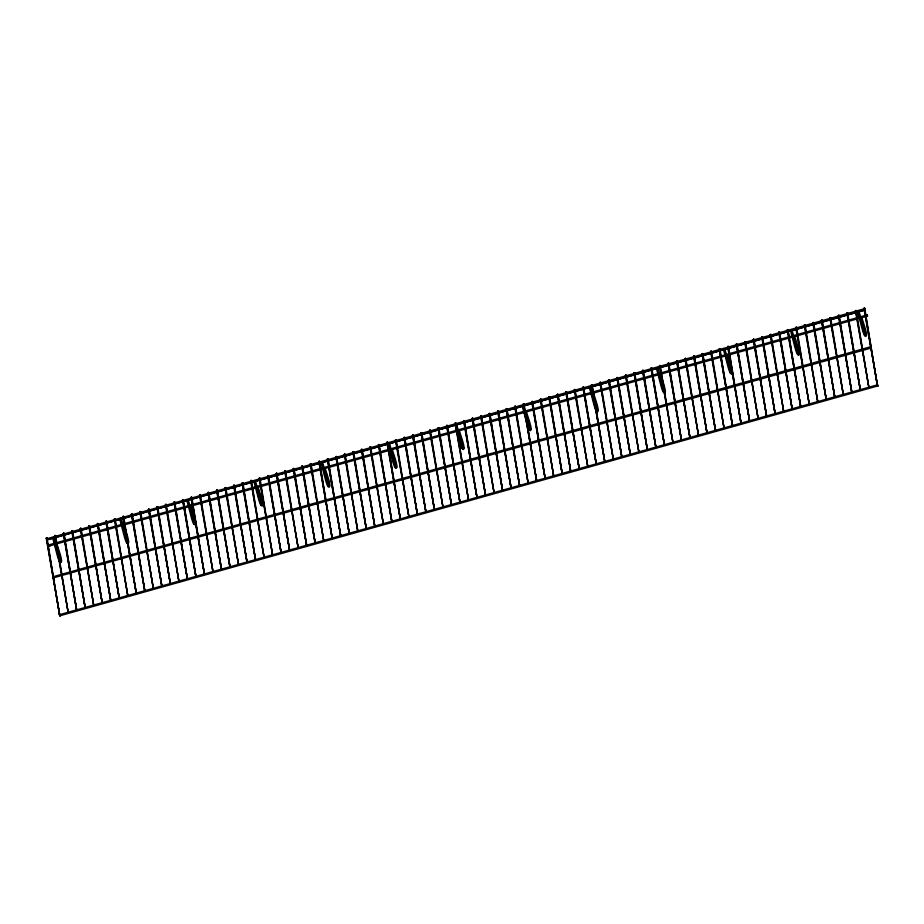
<?xml version="1.0" encoding="UTF-8"?>
<svg xmlns="http://www.w3.org/2000/svg" width="924" height="924" viewBox="0 0 924 924"><rect width="100%" height="100%" fill="white"/><g stroke="black" fill="none" stroke-linecap="round" stroke-linejoin="round"><path stroke-width="1.39" d="M46.2 538.161L46.997 537.941L59.69 615.072L46.2 538.161L46.997 537.941M54.712 535.77L55.521 535.55L68.203 612.681L54.712 535.77L55.521 535.55M63.236 533.379L64.033 533.148L76.727 610.29L63.236 533.379L64.033 533.148M71.749 530.988L72.557 530.757L85.239 607.888L71.749 530.988L72.557 530.757M59.182 614.922L59.979 614.703M80.273 528.586L81.069 528.366L93.763 605.497L80.273 528.586L81.069 528.366M67.695 612.531L68.492 612.3M88.785 526.195L89.593 525.975L102.275 603.106L88.785 526.195L89.593 525.975M76.207 610.129L77.015 609.909M97.309 523.804L98.106 523.585L110.799 600.716L97.309 523.804L98.106 523.585M84.731 607.738L85.528 607.518M105.821 521.413L106.63 521.182L119.311 598.325L105.821 521.413L106.63 521.182M93.243 605.347L94.052 605.128M114.345 519.022L115.142 518.791L127.835 595.922L114.345 519.022L115.142 518.791M101.767 602.956L102.564 602.725M122.857 516.62L123.666 516.401L136.348 593.531L122.857 516.62L123.666 516.401M110.279 600.565L111.088 600.334M131.381 514.229L132.178 514.01L144.872 591.141L131.381 514.229L132.178 514.01M118.803 598.163L119.6 597.944M139.894 511.838L140.702 511.607L153.384 588.75L139.894 511.838L140.702 511.607M127.316 595.772L128.124 595.553M148.417 509.447L149.214 509.216L161.908 586.359L148.417 509.447L149.214 509.216M135.84 593.381L136.637 593.162M156.93 507.045L157.738 506.826L170.42 583.956L156.93 507.045L157.738 506.826M144.352 590.99L145.16 590.759M165.454 504.654L166.251 504.435L178.944 581.566L165.454 504.654L166.251 504.435M152.876 588.6L153.673 588.369M173.966 502.263L174.775 502.044L187.457 579.175L173.966 502.263L174.775 502.044M161.388 586.197L162.197 585.978M182.49 499.872L183.287 499.641L195.98 576.784L182.49 499.872L183.287 499.641M169.912 583.806L170.709 583.587M191.002 497.482L191.811 497.251L204.493 574.382L191.002 497.482L191.811 497.251M178.424 581.415L179.233 581.184M199.526 495.079L200.323 494.86L213.017 571.991L199.526 495.079L200.323 494.86M186.948 579.025L187.745 578.794M208.039 492.688L208.847 492.469L221.529 569.6L208.039 492.688L208.847 492.469M195.461 576.622L196.269 576.403M216.562 490.298L217.359 490.078L230.053 567.209L216.562 490.298L217.359 490.078M203.985 574.231L204.782 574.012M225.075 487.907L225.883 487.676L238.565 564.818L225.075 487.907L225.883 487.676M212.497 571.841L213.305 571.621M233.599 485.516L234.396 485.285L247.089 562.416L233.599 485.516L234.396 485.285M221.021 569.45L221.818 569.219M242.111 483.113L242.92 482.894L255.602 560.025L242.111 483.113L242.92 482.894M229.533 567.059L230.342 566.828M250.635 480.723L251.432 480.503L264.125 557.634L250.635 480.723L251.432 480.503M238.057 564.656L238.854 564.437M259.147 478.332L259.956 478.101L272.638 555.243L259.147 478.332L259.956 478.101M246.569 562.266L247.378 562.046M267.671 475.941L268.468 475.71L281.162 552.841L267.671 475.941L268.468 475.71M255.093 559.875L255.89 559.655M276.184 473.538L276.992 473.319L289.674 550.45L276.184 473.538L276.992 473.319M263.606 557.484L264.414 557.253M284.707 471.148L285.504 470.928L298.198 548.059L284.707 471.148L285.504 470.928M272.13 555.081L272.927 554.862M293.22 468.757L294.028 468.537L306.71 545.668L293.22 468.757L294.028 468.537M280.642 552.691L281.45 552.471M301.744 466.366L302.541 466.135L315.234 543.277L301.744 466.366L302.541 466.135M289.166 550.3L289.963 550.08M310.256 463.975L311.065 463.744L323.747 540.875L310.256 463.975L311.065 463.744M297.678 547.909L298.487 547.678M318.78 461.573L319.577 461.353L332.27 538.484L318.78 461.573L319.577 461.353M306.202 545.518L306.999 545.287M327.292 459.182L328.101 458.962L340.783 536.093L327.292 459.182L328.101 458.962M314.714 543.116L315.523 542.896M335.816 456.791L336.613 456.56L349.307 533.702L335.816 456.791L336.613 456.56M323.238 540.725L324.035 540.505M344.329 454.4L345.137 454.169L357.819 531.312L344.329 454.4L345.137 454.169M331.751 538.334L332.559 538.115M352.853 451.998L353.649 451.778L366.343 528.909L352.853 451.998L353.649 451.778M340.275 535.943L341.072 535.712M361.365 449.607L362.162 449.387L374.855 526.518L361.365 449.607L362.162 449.387M348.787 533.552L349.595 533.321M369.889 447.216L370.686 446.997L383.379 524.127L369.889 447.216L370.686 446.997M357.311 531.15L358.108 530.93M378.401 444.825L379.198 444.594L391.892 521.737L378.401 444.825L379.198 444.594M365.823 528.759L366.632 528.54M386.925 442.434L387.722 442.203L400.415 519.334L386.925 442.434L387.722 442.203M374.347 526.368L375.144 526.137M395.437 440.032L396.234 439.812L408.928 516.943L395.437 440.032L396.234 439.812M382.859 523.977L383.656 523.746M403.961 437.641L404.758 437.422L417.44 514.553L403.961 437.641L404.758 437.422M391.383 521.575L392.18 521.355M412.474 435.25L413.271 435.031L425.964 512.162L412.474 435.25L413.271 435.031M399.896 519.184L400.693 518.965M420.998 432.859L421.794 432.628L434.476 509.771L420.998 432.859L421.794 432.628M408.42 516.793L409.216 516.574M429.51 430.469L430.307 430.238L443 507.368L429.51 430.469L430.307 430.238M416.932 514.402L417.729 514.171M438.034 428.066L438.831 427.847L451.513 504.978L438.034 428.066L438.831 427.847M425.456 512.012L426.253 511.781M446.546 425.675L447.343 425.456L460.037 502.587L446.546 425.675L447.343 425.456M433.968 509.609L434.765 509.39M455.07 423.284L455.867 423.053L468.549 500.196L455.07 423.284L455.867 423.053M442.492 507.218L443.289 506.999M463.582 420.894L464.379 420.663L477.073 497.793L463.582 420.894L464.379 420.663M451.004 504.827L451.801 504.608M472.106 418.491L472.903 418.272L485.585 495.403L472.106 418.491L472.903 418.272M459.528 502.437L460.325 502.206M480.619 416.1L481.416 415.881L494.109 493.012L480.619 416.1L481.416 415.881M468.041 500.034L468.838 499.815M489.142 413.709L489.939 413.49L502.621 490.621L489.142 413.709L489.939 413.49M476.565 497.643L477.362 497.424M497.655 411.319L498.452 411.088L511.145 488.23L497.655 411.319L498.452 411.088M485.077 495.252L485.874 495.033M506.179 408.928L506.976 408.697L519.658 485.828L506.179 408.928L506.976 408.697M493.601 492.862L494.398 492.631M514.691 406.525L515.488 406.306L528.182 483.437L514.691 406.525L515.488 406.306M502.113 490.471L502.91 490.24M523.215 404.135L524.012 403.915L536.694 481.046L523.215 404.135L524.012 403.915M510.637 488.068L511.434 487.849M531.727 401.744L532.524 401.513L545.218 478.655L531.727 401.744L532.524 401.513M519.149 485.678L519.946 485.458M540.251 399.353L541.048 399.122L553.73 476.264L540.251 399.353L541.048 399.122M527.673 483.287L528.47 483.067M548.764 396.95L549.561 396.731L562.254 473.862L548.764 396.95L549.561 396.731M536.186 480.896L536.983 480.665M557.288 394.56L558.084 394.34L570.766 471.471L557.288 394.56L558.084 394.34M544.71 478.505L545.507 478.274M565.8 392.169L566.597 391.949L579.29 469.08L565.8 392.169L566.597 391.949M553.222 476.103L554.019 475.883M574.324 389.778L575.121 389.547L587.803 466.689L574.324 389.778L575.121 389.547M561.746 473.712L562.543 473.492M582.836 387.387L583.633 387.156L596.327 464.287L582.836 387.387L583.633 387.156M570.258 471.321L571.055 471.09M591.36 384.985L592.157 384.765L604.839 461.896L591.36 384.985L592.157 384.765M578.782 468.93L579.579 468.699M599.872 382.594L600.669 382.374L613.363 459.505L599.872 382.594L600.669 382.374M587.294 466.528L588.091 466.308M608.396 380.203L609.193 379.983L621.875 457.114L608.396 380.203L609.193 379.983M595.818 464.137L596.615 463.917M616.909 377.812L617.706 377.581L630.399 454.724L616.909 377.812L617.706 377.581M604.331 461.746L605.128 461.526M625.433 375.421L626.229 375.19L638.911 452.321L625.433 375.421L626.229 375.19M612.855 459.355L613.651 459.124M633.945 373.019L634.742 372.799L647.435 449.93L633.945 373.019L634.742 372.799M621.367 456.964L622.164 456.733M642.469 370.628L643.266 370.409L655.948 447.539L642.469 370.628L643.266 370.409M629.891 454.562L630.688 454.342M650.981 368.237L651.778 368.006L664.471 445.149L650.981 368.237L651.778 368.006M638.403 452.171L639.2 451.952M659.505 365.846L660.302 365.615L672.984 442.746L659.505 365.846L660.302 365.615M646.927 449.78L647.724 449.561M668.017 363.444L668.814 363.224L681.508 440.355L668.017 363.444L668.814 363.224M655.439 447.389L656.236 447.158M676.541 361.053L677.338 360.834L690.02 437.964L676.541 361.053L677.338 360.834M663.963 444.987L664.76 444.767M685.054 358.662L685.851 358.443L698.544 435.574L685.054 358.662L685.851 358.443M672.476 442.596L673.273 442.377M693.577 356.271L694.374 356.04L707.056 433.183L693.577 356.271L694.374 356.04M681 440.205L681.796 439.986M702.09 353.88L702.887 353.649L715.58 430.78L702.09 353.88L702.887 353.649M689.512 437.814L690.309 437.583M710.614 351.478L711.411 351.259L724.093 428.389L710.614 351.478L711.411 351.259M698.036 435.423L698.833 435.192M719.126 349.087L719.923 348.868L732.616 425.999L719.126 349.087L719.923 348.868M706.548 433.021L707.345 432.802M727.65 346.696L728.447 346.465L741.129 423.608L727.65 346.696L728.447 346.465M715.072 430.63L715.869 430.411M736.162 344.306L736.959 344.075L749.653 421.217L736.162 344.306L736.959 344.075M723.584 428.239L724.381 428.02M744.686 341.903L745.483 341.684L758.165 418.815L744.686 341.903L745.483 341.684M732.108 425.849L732.905 425.618M753.199 339.512L753.996 339.293L766.689 416.424L753.199 339.512L753.996 339.293M740.621 423.458L741.418 423.227M761.722 337.121L762.519 336.902L775.201 414.033L761.722 337.121L762.519 336.902M749.145 421.055L749.942 420.836M770.235 334.731L771.032 334.5L783.725 411.642L770.235 334.731L771.032 334.5M757.657 418.664L758.454 418.445M778.759 332.34L779.556 332.109L792.238 409.24L778.759 332.34L779.556 332.109M766.181 416.274L766.978 416.043M787.271 329.937L788.068 329.718L800.761 406.849L787.271 329.937L788.068 329.718M774.693 413.883L775.49 413.652M795.795 327.546L796.592 327.327L809.274 404.458L795.795 327.546L796.592 327.327M783.217 411.48L784.014 411.261M804.307 325.156L805.104 324.936L817.798 402.067L804.307 325.156L805.104 324.936M791.729 409.089L792.526 408.87M812.831 322.765L813.628 322.534L826.31 399.676L812.831 322.765L813.628 322.534M800.253 406.699L801.05 406.479M821.344 320.374L822.141 320.143L834.834 397.274L821.344 320.374L822.141 320.143M808.766 404.308L809.563 404.077M829.868 317.972L830.664 317.752L843.346 394.883L829.868 317.972L830.664 317.752M817.29 401.917L818.087 401.686M838.38 315.581L839.177 315.361L851.87 392.492L838.38 315.581L839.177 315.361M825.802 399.514L826.599 399.295M846.904 313.19L847.701 312.959L860.383 390.101L846.904 313.19L847.701 312.959M834.326 397.124L835.123 396.904M855.416 310.799L856.213 310.568L868.906 387.699L855.416 310.799L856.213 310.568M842.838 394.733L843.635 394.502M863.94 308.397L864.737 308.177L877.419 385.308L863.94 308.397L864.737 308.177M851.362 392.342L852.159 392.111M859.874 389.94L860.671 389.72M868.398 387.549L869.195 387.329M876.911 385.158L877.708 384.938M122.996 524.358L123.781 524.405L122.407 524.982M458.396 430.122L459.182 430.168L457.807 430.734M524.659 411.769L526.264 411.319L529.429 421.194A6.676 0.762 74.3 0 1 531.081 429.695A6.676 0.762 74.3 0 1 528.124 422.025L523.423 405.313L522.152 405.775L526.16 421.09M526.264 411.319L525.444 411.815L529.036 423.123A5.833 0.67 74.3 0 1 529.845 429.013M793.797 335.886L794.582 335.932L793.196 336.498M860.313 317.279L861.653 317.082L860.845 317.567L864.437 328.886A5.833 0.67 74.3 0 1 865.245 334.777M54.042 537.387L58.57 553.961A6.676 0.762 74.3 0 0 61.515 561.63A6.676 0.762 74.3 0 0 59.864 553.13L56.699 543.254L55.325 543.82M127.119 542.896A6.676 0.762 74.3 0 1 124.047 535.562L119.67 518.861L120.351 518.537L121.275 518.41L125.641 535.111A6.676 0.762 74.3 0 0 128.598 542.781A6.676 0.762 74.3 0 0 126.946 534.28L123.781 524.405M188.207 499.699L192.723 516.273A6.676 0.762 74.3 0 0 194.664 522.36M256.56 487.283L257.935 486.705L261.099 496.592A6.676 0.762 74.3 0 1 262.762 505.082A6.676 0.762 74.3 0 1 259.806 497.424L255.428 480.711L254.758 481.034M328.332 485.608A6.676 0.762 74.3 0 1 327.454 485.62A6.676 0.762 74.3 0 1 325.283 479.025L320.917 462.312L321.587 461.988L322.511 461.861L326.888 478.574A6.676 0.762 74.3 0 0 329.845 486.243A6.676 0.762 74.3 0 0 328.182 477.743L325.017 467.867L323.643 468.433M389.443 443.15L393.959 459.725A6.676 0.762 74.3 0 0 396.916 467.394A6.676 0.762 74.3 0 0 395.264 458.893L392.099 449.018L390.725 449.584M462.52 448.66A6.676 0.762 74.3 0 1 459.447 441.326L455.07 424.613L455.74 424.289L456.675 424.174L461.041 440.875A6.676 0.762 74.3 0 0 463.998 448.544A6.676 0.762 74.3 0 0 462.347 440.043L459.182 430.168M590.69 386.613L595.206 403.187A6.676 0.762 74.3 0 0 598.163 410.845A6.676 0.762 74.3 0 0 596.5 402.344L593.739 393.705M663.732 391.372A6.676 0.762 74.3 0 1 662.855 391.383A6.676 0.762 74.3 0 1 660.683 384.788L656.317 368.075L656.987 367.752L657.911 367.625L662.289 384.338A6.676 0.762 74.3 0 0 665.234 391.995A6.676 0.762 74.3 0 0 663.582 383.506L660.417 373.619L659.043 374.197M724.843 348.914L729.359 365.488A6.676 0.762 74.3 0 0 731.739 372.511M797.909 354.423A6.676 0.762 74.3 0 1 794.848 347.089L790.47 330.376L791.14 330.053L792.064 329.926L796.442 346.639A6.676 0.762 74.3 0 0 799.399 354.308A6.676 0.762 74.3 0 0 797.747 345.807L794.582 335.932M859.008 311.215L863.524 327.789A6.676 0.762 74.3 0 0 866.481 335.458A6.676 0.762 74.3 0 0 864.818 326.957L861.653 317.082M659.066 373.816L660.198 373.504M726.125 355.347L727.5 354.781L730.665 364.657A6.676 0.762 74.3 0 1 732.316 373.146M54.193 537.26L52.599 537.699L56.965 554.412A6.676 0.762 74.3 0 0 59.69 561.965M188.346 499.561L186.752 500.011L191.129 516.712A6.676 0.762 74.3 0 0 193.289 523.319A6.676 0.762 74.3 0 0 194.179 523.307M255.428 480.711L253.834 481.161L258.212 497.874A6.676 0.762 74.3 0 0 261.273 505.209M389.593 443.012L387.988 443.462L392.365 460.175A6.676 0.762 74.3 0 0 394.536 466.77A6.676 0.762 74.3 0 0 395.414 466.759M590.829 386.475L589.235 386.925L593.601 403.626A6.676 0.762 74.3 0 0 596.327 411.192M724.994 348.775L723.388 349.226L727.766 365.939A6.676 0.762 74.3 0 0 729.937 372.534A6.676 0.762 74.3 0 0 730.815 372.522M859.147 311.088L857.553 311.527L861.93 328.239A6.676 0.762 74.3 0 0 864.09 334.846A6.676 0.762 74.3 0 0 864.968 334.834M46.778 538.75L47.228 540.078L46.778 538.75L864.506 308.708L864.968 310.314L864.518 308.986M47.228 539.801L120.813 519.126M123.585 518.352L455.393 425.121M458.177 424.335L522.037 406.398M524.82 405.613L588.68 387.664M592.85 386.498L742.792 344.363M745.564 343.589L864.956 310.037M47.101 539.882L864.841 310.118M49.295 544.744L49.746 546.072L49.295 544.744L867.151 314.899L867.474 316.308L867.151 314.899M49.619 545.876L867.474 316.043M53.199 576.692L53.65 578.031L53.199 576.692L870.928 346.662L871.39 348.267L870.939 346.927M53.523 577.835L871.378 347.99M59.61 614.645L60.06 615.973L59.61 614.645L877.465 384.811L877.8 386.209L877.465 384.811M59.933 615.777L877.788 385.943M791.394 330.249L790.47 330.376M455.994 424.497L455.07 424.613M120.594 518.734L119.67 518.861M861.676 319.519L862.866 323.25M860.452 318.768L863.224 327.408A6.676 0.762 74.3 0 1 863.721 329.048M793.762 336.417L797.354 347.736A5.833 0.67 74.3 0 1 797.862 353.153M794.166 340.078L795.749 345.022M728.713 360.938L729.902 364.668M726.68 355.266L730.272 366.574A5.833 0.67 74.3 0 1 731.369 371.621M727.881 361.399L729.071 365.107A6.676 0.762 74.3 0 1 729.567 366.747M659.597 374.116L662.751 383.934M660.013 377.777L661.988 383.945M593.751 396.153L595.737 402.356M593.705 396.65L596.119 404.273A5.833 0.67 74.3 0 1 597.227 409.979M526.276 413.756L527.465 417.486M525.063 413.005L527.823 421.644A6.676 0.762 74.3 0 1 528.32 423.296M458.362 430.653L461.954 441.972A5.833 0.67 74.3 0 1 462.462 447.389M457.981 431.854L460.348 439.258M393.312 455.174L394.502 458.905M391.279 449.503L394.883 460.822A5.833 0.67 74.3 0 1 395.888 466.805M392.481 455.636L393.67 459.344A6.676 0.762 74.3 0 1 394.167 460.984M325.837 472.788L327.027 476.507M324.197 468.353L327.801 479.66A5.833 0.67 74.3 0 1 328.609 485.562M324.613 472.014L326.588 478.193A6.676 0.762 74.3 0 1 327.535 481.508M258.35 490.39L260.349 496.604M257.126 487.202L260.718 498.51A5.833 0.67 74.3 0 1 261.827 504.215M257.138 489.628L259.505 497.031A6.676 0.762 74.3 0 1 260.002 498.683M190.875 508.004L192.862 514.206M189.663 507.241L192.423 515.881M122.961 524.901L125.722 533.495M122.187 524.855L122.973 527.327M57.912 549.422L59.101 553.141M57.057 547.424L59.483 555.058A5.833 0.67 74.3 0 1 60.568 560.106M126.114 534.719L126.553 536.209M594.525 403.488L594.941 405.024M259.124 497.724L259.54 499.272M860.66 319.75L862.843 328.089M858.223 311.203L863.085 329.752A7.519 0.866 74.3 0 0 866.042 336.117M793.219 337.202L795.402 345.553M791.14 330.053L796.014 348.591A7.519 0.866 74.3 0 0 798.382 354.978A7.519 0.866 74.3 0 0 798.763 352.876M725.767 354.666L726.865 358.835M724.069 348.902L728.932 367.44A7.519 0.866 74.3 0 0 731.877 373.816M657.241 367.948L658.697 373.515M660.152 379.071L661.238 383.241M656.987 367.752L661.85 386.29A7.519 0.866 74.3 0 0 664.772 391.822M589.905 386.602L594.767 405.139A7.519 0.866 74.3 0 0 597.147 411.515A7.519 0.866 74.3 0 0 597.528 409.424M525.259 413.987L527.442 422.326M522.822 405.451L527.696 423.989A7.519 0.866 74.3 0 0 530.642 430.353M458.905 435.62L460.002 439.789M455.74 424.289L460.614 442.839A7.519 0.866 74.3 0 0 462.982 449.214A7.519 0.866 74.3 0 0 463.363 447.112M390.378 448.902L391.464 453.072M392.192 455.855L393.289 460.025M388.669 443.139L393.532 461.677A7.519 0.866 74.3 0 0 396.454 467.209M321.841 462.185L323.296 467.752M324.751 473.307L325.837 477.477M321.587 461.988L326.449 480.526A7.519 0.866 74.3 0 0 329.394 486.902M257.311 490.771L258.766 496.327M254.504 480.838L259.367 499.376A7.519 0.866 74.3 0 0 261.746 505.751A7.519 0.866 74.3 0 0 262.127 503.661M188.046 501.27L189.131 505.44M189.859 508.223L192.042 516.574M187.422 499.688L192.296 518.225A7.519 0.866 74.3 0 0 195.241 524.589M122.418 525.687L123.504 529.856M120.351 518.537L125.214 537.075A7.519 0.866 74.3 0 0 127.581 543.451A7.519 0.866 74.3 0 0 127.962 541.348M54.978 543.139L56.064 547.308M53.269 537.375L58.131 555.925A7.519 0.866 74.3 0 0 61.076 562.289M864.448 308.558L877.419 385.308M864.229 308.027L877.199 384.777M855.705 310.418L868.906 387.699M847.412 313.34L860.383 390.101M847.192 312.809L860.163 389.57M838.888 315.731L851.87 392.492M838.669 315.2L851.651 391.961M830.156 317.602L843.346 394.883M821.852 320.524L834.834 397.274M821.632 319.993L834.615 396.754M813.339 322.915L826.31 399.676M813.12 322.384L826.091 399.145M804.596 324.774L817.798 402.067M796.084 327.177L809.274 404.458M787.779 330.099L800.761 406.849M787.56 329.568L800.542 406.317M779.267 332.49L792.238 409.24M779.048 331.959L792.018 408.72M770.524 334.349L783.725 411.642M762.231 337.272L775.201 414.033M762.011 336.74L774.982 413.502M753.707 339.662L766.689 416.424M753.487 339.143L766.47 415.892M744.975 341.534L758.165 418.815M736.671 344.456L749.653 421.217M736.451 343.924L749.433 420.686M728.158 346.847L741.129 423.608M727.939 346.315L740.909 423.077M719.634 349.237L732.616 425.999M719.415 348.706L732.397 425.467M710.903 351.108L724.093 428.389M702.598 354.031L715.58 430.78M702.379 353.499L715.361 430.261M694.086 356.421L707.056 433.183M693.866 355.89L706.837 432.651M685.342 358.281L698.544 435.574M677.049 361.203L690.02 437.964M676.83 360.683L689.801 437.433M668.526 363.606L681.508 440.355M668.306 363.074L681.288 439.824M659.794 365.465L672.984 442.746M651.489 368.387L664.471 445.149M651.27 367.856L664.252 444.617M642.977 370.778L655.948 447.539M642.758 370.247L655.728 447.008M634.453 373.169L647.435 449.93M634.234 372.649L647.216 449.399M625.721 375.04L638.911 452.321M617.417 377.962L630.399 454.724M617.197 377.431L630.18 454.192M608.904 380.353L621.875 457.114M608.685 379.822L621.656 456.583M600.161 382.224L613.363 459.505M591.868 385.146L604.839 461.896M591.649 384.615L604.619 461.365M583.344 387.537L596.327 464.287M583.125 387.006L596.107 463.767M574.613 389.397L587.803 466.689M566.308 392.319L579.29 469.08M566.089 391.788L579.071 468.549M557.796 394.71L570.766 471.471M557.576 394.19L570.547 470.94M549.272 397.112L562.254 473.862M549.052 396.581L562.035 473.331M540.54 398.972L553.73 476.264M532.236 401.894L545.218 478.655M532.016 401.363L544.998 478.124M523.723 404.285L536.694 481.046M523.504 403.753L536.474 480.515M514.98 406.156L528.182 483.437M506.687 409.078L519.658 485.828M506.468 408.547L519.438 485.308M498.163 411.469L511.145 488.23M497.944 410.937L510.926 487.699M489.651 413.86L502.621 490.621M489.431 413.328L502.402 490.09M480.907 415.731L494.109 493.012M472.614 418.653L485.585 495.403M472.395 418.122L485.366 494.871M464.091 421.044L477.073 497.793M463.871 420.512L476.853 497.274M455.359 422.903L468.549 500.196M447.054 425.825L460.037 502.587M446.835 425.294L459.817 502.055M438.542 428.216L451.513 504.978M438.322 427.697L451.293 504.446M429.799 430.087L443 507.368M421.506 433.01L434.476 509.771M421.286 432.478L434.257 509.239M412.982 435.4L425.964 512.162M412.762 434.869L425.745 511.63M404.469 437.791L417.44 514.553M404.25 437.271L417.221 514.021M395.726 439.662L408.928 516.943M387.433 442.584L400.415 519.334M387.214 442.053L400.184 518.814M378.909 444.975L391.892 521.737M378.69 444.444L391.672 521.205M370.178 446.835L383.379 524.127M361.885 449.757L374.855 526.518M361.654 449.237L374.636 525.987M353.361 452.159L366.343 528.909M353.141 451.628L366.112 528.378M344.617 454.019L357.819 531.312M336.324 456.941L349.307 533.702M336.105 456.41L349.076 533.171M327.812 459.332L340.783 536.093M327.581 458.812L340.563 535.562M319.288 461.734L332.27 538.484M319.069 461.203L332.039 537.953M310.545 463.594L323.747 540.875M302.252 466.516L315.234 543.277M302.033 465.985L315.003 542.746M293.74 468.907L306.71 545.668M293.509 468.376L306.491 545.137M284.996 470.778L298.198 548.059M276.703 473.7L289.674 550.45M276.472 473.169L289.455 549.919M268.179 476.091L281.162 552.841M267.96 475.56L280.931 552.321M259.436 477.951L272.638 555.243M250.924 480.341L264.125 557.634M242.631 483.264L255.602 560.025M242.4 482.744L255.382 559.494M234.107 485.666L247.089 562.416M233.888 485.135L246.858 561.896M225.364 487.526L238.565 564.818M217.071 490.448L230.053 567.209M216.851 489.916L229.822 566.678M208.558 492.839L221.529 569.6M208.327 492.319L221.31 569.068M199.815 494.71L213.017 571.991M191.522 497.632L204.493 574.382M191.291 497.1L204.273 573.862M182.998 500.023L195.98 576.784M182.779 499.491L195.749 576.253M174.486 502.413L187.457 579.175M174.255 501.882L187.237 578.643M165.743 504.285L178.944 581.566M157.45 507.207L170.42 583.956M157.219 506.675L170.201 583.425M148.926 509.598L161.908 586.359M148.706 509.066L161.677 585.828M140.182 511.457L153.384 588.75M131.889 514.379L144.872 591.141M131.67 513.86L144.641 590.609M123.377 516.782L136.348 593.531M123.146 516.25L136.128 593M114.634 518.641L127.835 595.922M106.341 521.563L119.311 598.325M106.11 521.032L119.092 597.793M97.817 523.954L110.799 600.716M97.597 523.423L110.568 600.184M89.305 526.345L102.275 603.106M89.074 525.825L102.056 602.575M80.561 528.216L93.763 605.497M72.268 531.138L85.239 607.888M72.037 530.607L85.02 607.368M63.744 533.529L76.727 610.29M63.525 532.998L76.496 609.759M55.001 535.389L68.203 612.681M46.708 538.311L59.69 615.072M46.489 537.791L59.459 614.541M796.141 346.257A6.676 0.762 74.3 0 1 796.638 347.898M797.1 349.572A6.676 0.762 74.3 0 1 797.47 351.166M58.27 553.58A6.676 0.762 74.3 0 1 58.766 555.232M59.979 560.475A5.833 0.67 74.3 0 1 59.61 559.667M60.591 560.753A5.833 0.67 74.3 0 1 60.487 561.041M195.103 523.284A6.676 0.762 74.3 0 0 195.715 522.349A6.676 0.762 74.3 0 0 194.028 515.43L190.864 505.555L190.044 506.052L193.636 517.359A5.833 0.67 74.3 0 1 194.733 522.407M194.144 522.788A5.833 0.67 74.3 0 1 193.763 521.968M395.38 466.239A5.833 0.67 74.3 0 1 395.01 465.43M594.906 402.795A6.676 0.762 74.3 0 1 595.403 404.446M595.853 406.121A6.676 0.762 74.3 0 1 596.234 407.715M596.627 409.702A5.833 0.67 74.3 0 1 596.246 408.882M595.818 407.784A5.833 0.67 74.3 0 1 595.379 406.468M662.45 387.618A5.833 0.67 74.3 0 1 662.023 386.186M663.201 385.423A5.833 0.67 74.3 0 1 663.998 391.326M327.928 484.28A5.833 0.67 74.3 0 1 327.5 483.171M327.061 481.854A5.833 0.67 74.3 0 1 326.622 480.422M328.47 481.439A7.519 0.866 74.3 0 1 328.898 483.24M260.452 500.358A6.676 0.762 74.3 0 1 260.834 501.951M261.226 503.938A5.833 0.67 74.3 0 1 260.845 503.13M260.418 502.021A5.833 0.67 74.3 0 1 259.979 500.704M529.579 429.071A6.676 0.762 74.3 0 1 528.898 429.498M528.47 428.563A6.676 0.762 74.3 0 1 526.53 422.476M529.544 428.551A5.833 0.67 74.3 0 1 529.163 427.731M730.018 368.422A6.676 0.762 74.3 0 1 730.387 370.016M730.78 372.002A5.833 0.67 74.3 0 1 730.41 371.194M729.983 370.085A5.833 0.67 74.3 0 1 729.533 368.768M127.362 542.099A5.833 0.67 74.3 0 1 127.062 541.637M126.958 537.676A5.833 0.67 74.3 0 1 127.674 541.903M460.753 440.494A6.676 0.762 74.3 0 1 461.249 442.134M461.7 443.82A6.676 0.762 74.3 0 1 462.069 445.403M864.945 334.303A5.833 0.67 74.3 0 1 864.564 333.495"/></g></svg>
